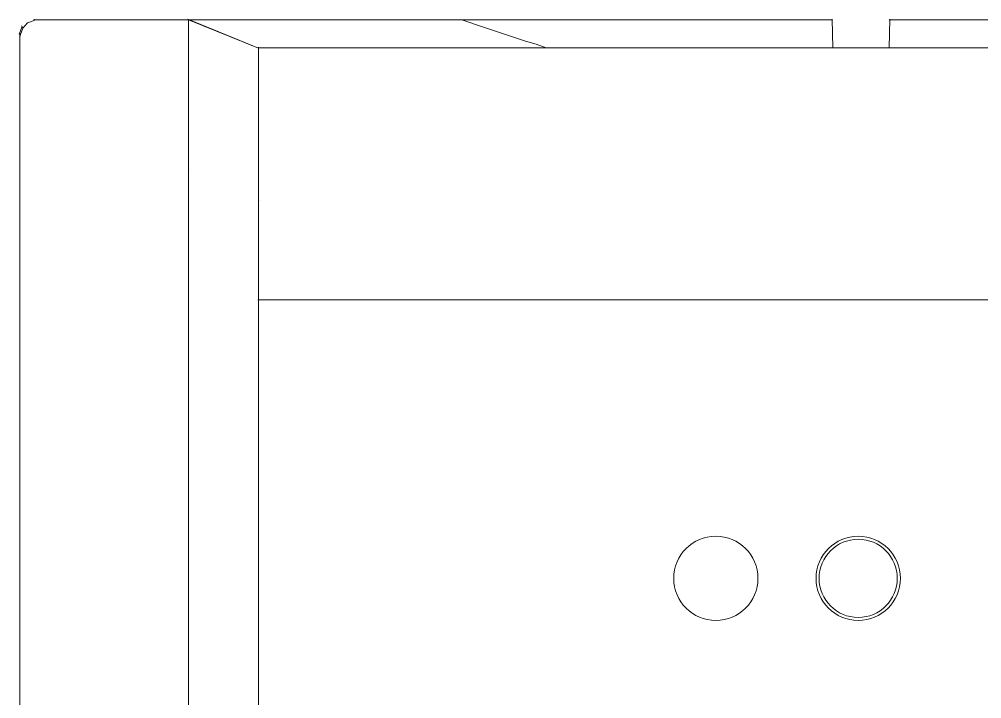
# Model space of a CAD drawing. Header units: millimetres. Extents: x 30557 to 235556, y -116603 to -73383.
# Drawn here: x 176512.87 to 176540.34, y -74203.99 to -74184.59 of the extents above; entities that cross this region are included whole.
import ezdxf

# ---------------------------------------------------------------- set-up
doc = ezdxf.new("R2010")
doc.units = ezdxf.units.MM

# ---------------------------------------------------------------- blocks, each defined once
blk = doc.blocks.new('RS20-0800')
at = {"lineweight": 0}
for points in [[(16011.546, 3398.191), (16011.313, 3398.106), (16011.143, 3397.916), (16011.058, 3397.683)], [(16011.546, 3398.191), (16011.546, 3398.232)], [(16011.546, 3398.212), (16015.059, 3398.212)], [(16011.546, 3398.212), (16026.807, 3398.212)], [(16019.546, 3397.196), (16017.028, 3398.232)], [(16017.049, 3398.063), (16017.049, 3398.212)], [(16017.049, 3398.212), (16019.546, 3397.196)], [(16017.049, 3398.212), (16017.07, 3398.191)], [(16017.049, 3398.212), (16017.07, 3398.191)], [(16040.014, 3398.212), (16026.785, 3398.212)], [(16026.807, 3398.212), (16027.547, 3397.959), (16029.071, 3397.45), (16029.452, 3397.344), (16029.812, 3397.218)], [(16040.036, 3397.218), (16040.014, 3398.232)], [(16042.046, 3397.218), (16042.067, 3398.232)], [(16042.046, 3397.218), (16042.067, 3398.232)], [(16070.006, 3398.212), (16042.046, 3398.212)], [(16011.122, 3397.979), (16011.017, 3397.704)], [(16011.143, 3397.916), (16011.101, 3398.001)], [(16017.049, 3392.878), (16017.049, 3398.063)], [(16011.037, 3397.598), (16011.037, 3397.725)], [(16011.037, 3374.209), (16011.037, 3397.725)], [(16011.037, 3374.209), (16011.037, 3397.725)], [(16011.037, 3374.209), (16011.037, 3397.725)], [(16011.037, 3374.209), (16011.037, 3397.725)], [(16011.037, 3374.209), (16011.037, 3397.725)], [(16011.037, 3374.209), (16011.037, 3397.725)], [(16011.037, 3374.209), (16011.037, 3397.725)], [(16011.037, 3374.209), (16011.037, 3397.725)], [(16011.037, 3374.209), (16011.037, 3397.725)], [(16011.037, 3374.209), (16011.037, 3397.725)], [(16011.037, 3374.209), (16011.037, 3397.725)], [(16011.037, 3374.209), (16011.037, 3397.725)], [(16011.037, 3374.209), (16011.037, 3397.725)], [(16011.037, 3374.209), (16011.037, 3397.725)], [(16011.037, 3374.209), (16011.037, 3397.725)], [(16011.037, 3374.209), (16011.037, 3397.725)], [(16011.037, 3374.209), (16011.037, 3397.725)], [(16011.037, 3374.209), (16011.037, 3397.725)], [(16011.037, 3397.598), (16011.058, 3397.704)], [(16011.037, 3397.704), (16011.037, 3374.209)], [(16011.037, 3397.704), (16011.037, 3374.209)], [(16011.037, 3397.704), (16011.037, 3374.209)], [(16011.037, 3397.704), (16011.037, 3374.209)], [(16011.037, 3397.704), (16011.037, 3374.209)], [(16011.037, 3397.704), (16011.037, 3374.209)], [(16011.037, 3397.704), (16011.037, 3374.209)], [(16011.037, 3397.704), (16011.037, 3374.209)], [(16011.037, 3397.704), (16011.037, 3374.209)], [(16011.037, 3397.704), (16011.037, 3374.209)], [(16011.037, 3397.704), (16011.037, 3374.209)], [(16011.037, 3397.704), (16011.037, 3374.209)], [(16011.037, 3397.704), (16011.037, 3374.209)], [(16011.037, 3397.704), (16011.037, 3374.209)], [(16011.037, 3397.704), (16011.037, 3374.209)], [(16011.037, 3397.704), (16011.037, 3374.209)], [(16011.037, 3397.704), (16011.037, 3374.209)], [(16011.037, 3397.704), (16011.037, 3374.209)], [(16011.037, 3397.704), (16011.037, 3374.209)], [(16011.037, 3392.455), (16011.037, 3397.62)], [(16019.546, 3397.048), (16019.546, 3397.239)], [(16019.546, 3397.218), (16092.548, 3397.218)], [(16019.546, 3397.218), (16019.546, 3397.196)], [(16019.546, 3397.196), (16019.546, 3397.048)], [(16019.546, 3392.306), (16019.546, 3397.069)], [(16011.037, 3388.073), (16011.037, 3395.037)], [(16017.049, 3392.391), (16017.049, 3392.898)], [(16017.049, 3392.878), (16017.07, 3392.857)], [(16011.037, 3262.494), (16011.037, 3392.391)], [(16017.049, 3392.391), (16017.049, 3262.345)], [(16019.546, 3391.777), (16019.546, 3392.328)], [(16019.546, 3392.285), (16019.546, 3391.799)], [(16019.546, 3391.799), (16019.567, 3391.777)], [(16019.546, 3391.777), (16019.546, 3388.412)], [(16052.714, 3388.221), (16019.525, 3388.221)], [(16052.714, 3388.221), (16019.525, 3388.221)], [(16019.546, 3388.221), (16019.546, 3388.433)], [(16019.546, 3388.412), (16019.546, 3261.775)]]:
    blk.add_lwpolyline(points, dxfattribs=at)
at = {"color": 250, "lineweight": 0}
for points in [[(16011.037, 3374.209), (16011.037, 3385.999)], [(16011.037, 3382.167), (16011.037, 3384.517)], [(16011.037, 3384.496), (16011.037, 3374.209)], [(16011.037, 3374.209), (16011.037, 3383.057)], [(16011.037, 3383.035), (16011.037, 3374.209)], [(16011.037, 3374.209), (16011.037, 3382.189)]]:
    blk.add_lwpolyline(points, dxfattribs=at)
at = {"lineweight": 0}
for centre, radius in [((16035.865, 3378.284), 1.503), ((16040.945, 3378.284), 1.503), ((16040.945, 3378.284), 1.395)]:
    blk.add_circle(centre, radius, dxfattribs=at)

msp = doc.modelspace()

# ---------------------------------------------------------------- block references
at = {"color": 0, "xscale": 0.8000000000465661, "yscale": 0.7999999998137355, "zscale": 0.8}
msp.add_blockref('RS20-0800', (163704.059, -76903.18), dxfattribs=at)

doc.saveas('drawing.dxf')
